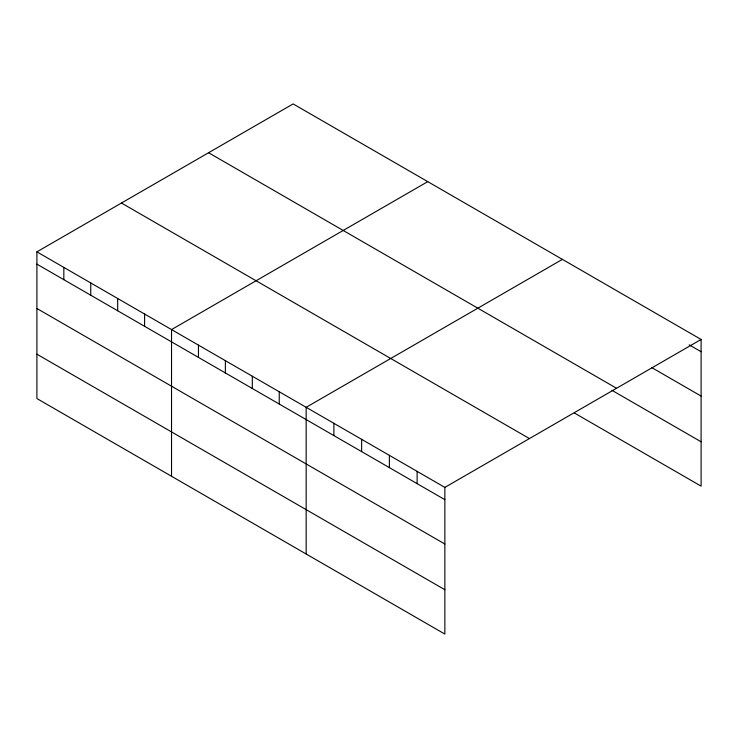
<?xml version="1.0" encoding="UTF-8"?>
<svg xmlns="http://www.w3.org/2000/svg" width="738" height="738" viewBox="0 0 738 738"><rect width="100%" height="100%" fill="white"/><g stroke="black" fill="none" stroke-linecap="round" stroke-linejoin="round"><path stroke-width="1.11" d="M574.284 412.929L701.1 486.148L701.1 339.452L293.134 103.92L36.9 251.852L36.9 398.548L444.866 634.08L444.866 487.394L36.9 251.852M427.763 181.64L171.53 329.582L171.53 476.278M562.393 259.37L306.159 407.311L306.159 553.998M444.866 487.394L701.1 339.452M689.209 344.858L701.1 351.722M651.562 367.487L701.1 396.085M208.577 152.738L616.544 388.271M611.931 390.31L701.1 441.785M121.456 203.033L529.423 438.566M36.9 264.13L444.866 499.663M36.9 308.484L444.866 544.026M36.9 354.185L444.866 589.727M417.118 471.37L417.118 483.648M389.378 455.355L389.378 467.634M361.638 439.341L361.638 451.61M333.899 423.326L333.899 435.595M279.232 391.758L279.232 404.037M252.304 376.214L252.304 388.492M225.376 360.67L225.376 372.948M198.457 345.126L198.457 357.395M144.602 314.037L144.602 326.307M117.674 298.493L117.674 310.763M90.756 282.949L90.756 295.218M63.828 267.396L63.828 279.674"/></g></svg>
